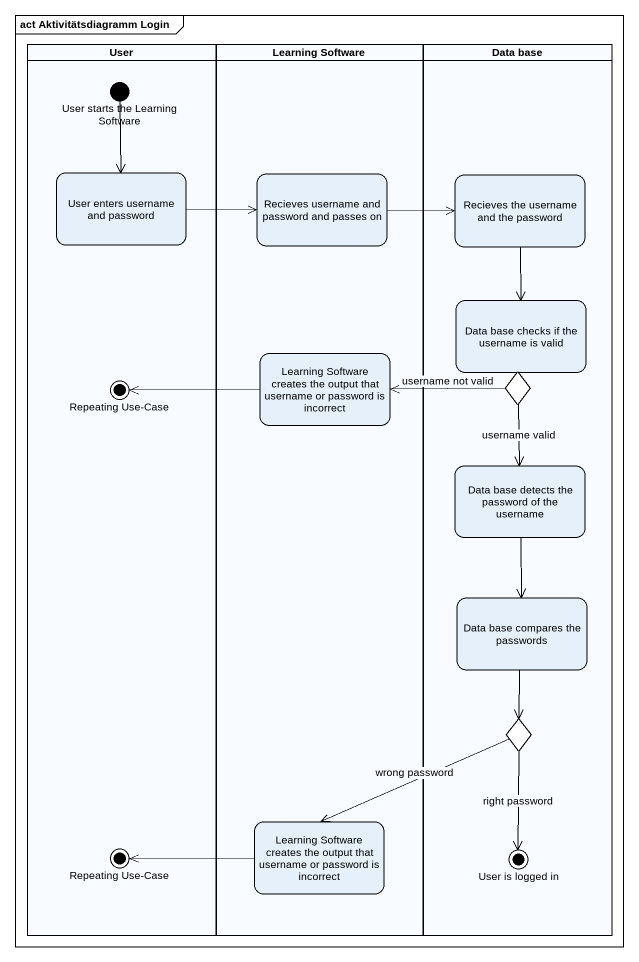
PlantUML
@startuml
mainframe act Aktivitätsdiagramm Login
hide empty description
state User <<partition>> {
  state "User starts the Learning Software" as User_starts_the_Learning <<start>>
  state "User enters username and password" as User_enters_username_and
  state "Repeating Use-Case" as Repeating_Use_Case <<end>>
  state "Repeating Use-Case" as Repeating_Use_Case_2 <<end>>
}
state "Learning Software" as Learning_Software <<partition>> {
  state "Recieves username and password and passes on" as Recieves_username_and
  state "Learning Software creates the output that username or password is incorrect" as Learning_Software_creates
  state "Learning Software creates the output that username or password is incorrect" as Learning_Software_creates_2
}
state "Data base" as Data_base <<partition>> {
  state "Recieves the username and the password" as Recieves_the_username_and
  state "Data base checks if the username is valid" as Data_base_checks_if_the
  state choice1 <<choice>>
  state "Data base detects the password of the username" as Data_base_detects_the
  state "Data base compares the passwords" as Data_base_compares_the
  state choice2 <<choice>>
  state "User is logged in" as User_is_logged_in <<end>>
}
User_starts_the_Learning --> User_enters_username_and
User_enters_username_and -right-> Recieves_username_and
Recieves_username_and -right-> Recieves_the_username_and
Recieves_the_username_and --> Data_base_checks_if_the
Learning_Software_creates -left-> Repeating_Use_Case
choice1 -left-> Learning_Software_creates : username not valid
choice1 --> Data_base_detects_the : username valid
Data_base_detects_the --> Data_base_compares_the
Data_base_compares_the --> choice2
choice2 --> Learning_Software_creates_2 : wrong password
choice2 --> User_is_logged_in : right password
Learning_Software_creates_2 -left-> Repeating_Use_Case_2
@enduml
